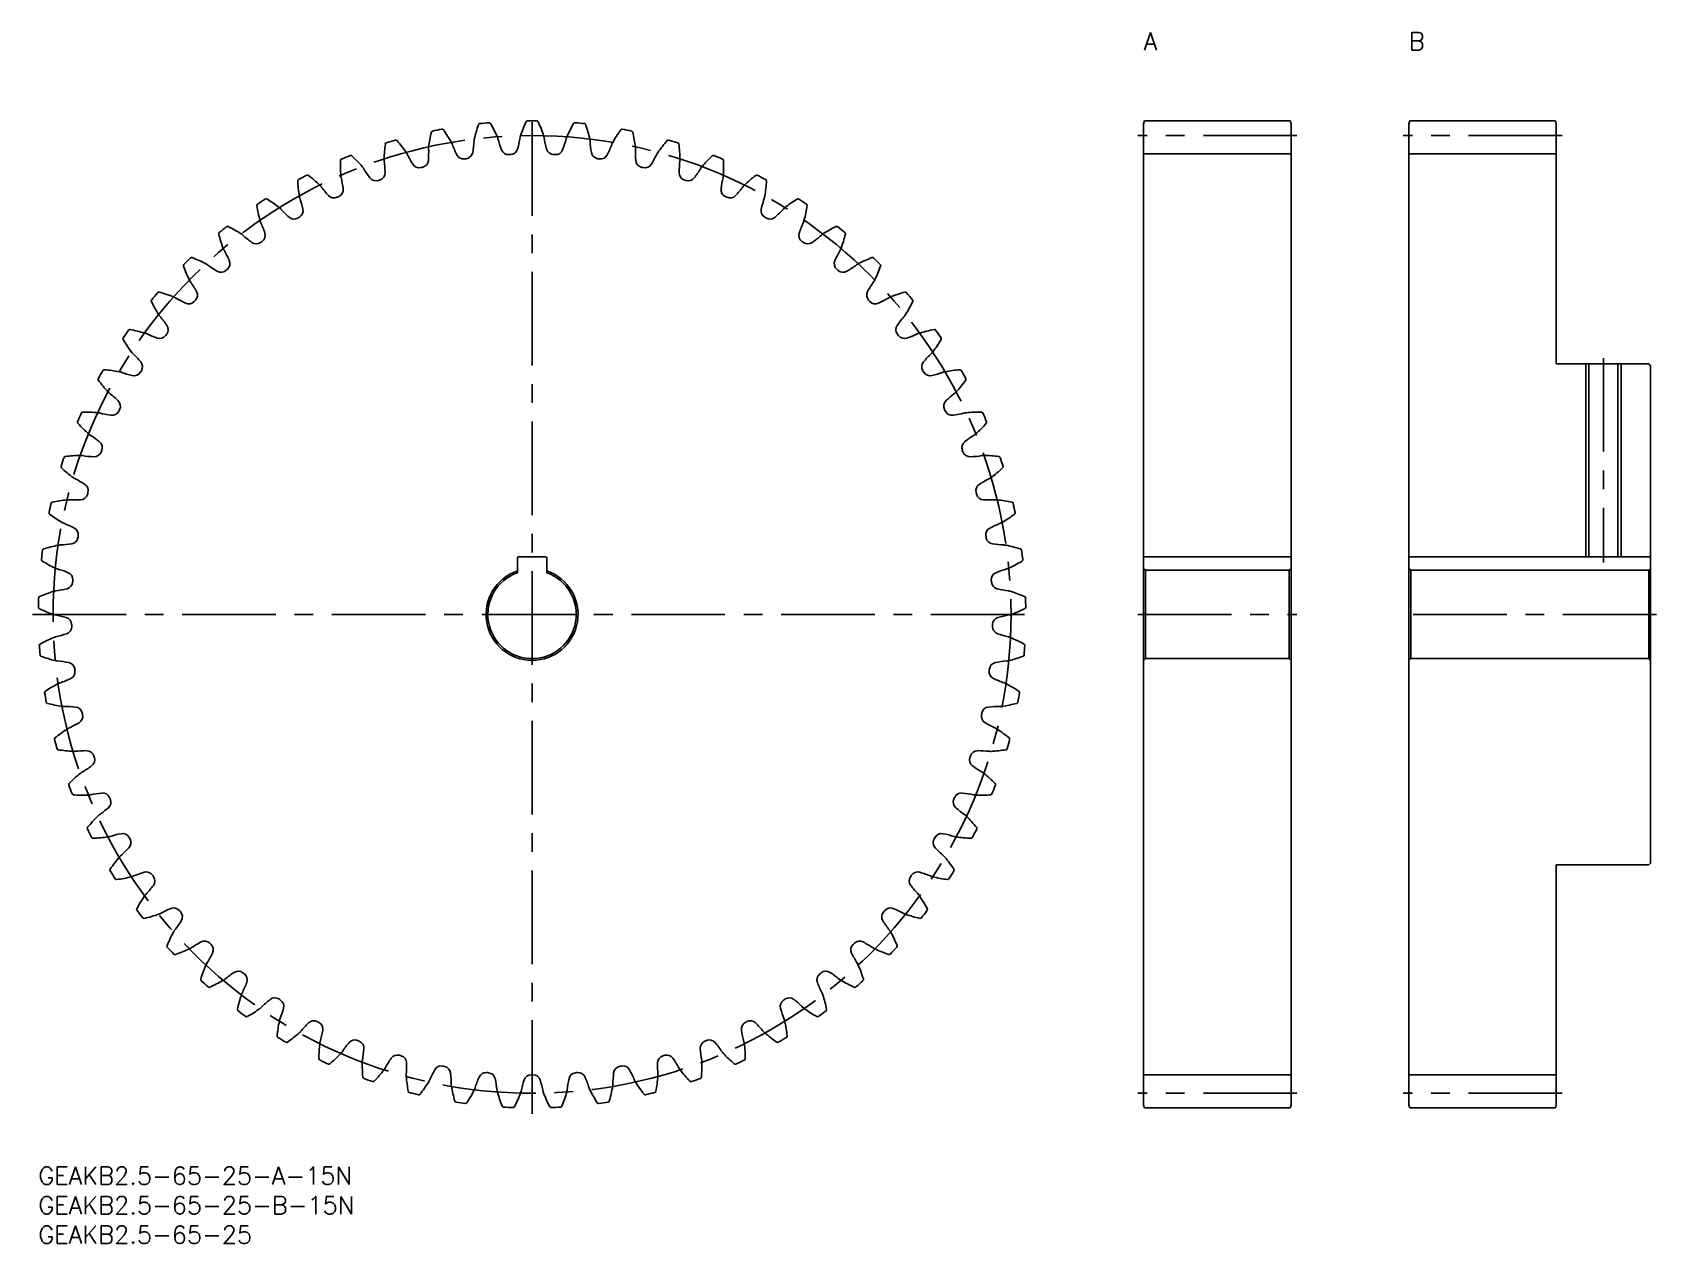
# Model space of a CAD drawing. Extents: x -1 to 274, y -13 to 192.
import ezdxf

# ---------------------------------------------------------------- set-up
doc = ezdxf.new("R2010")
doc.units = 0
doc.header["$LTSCALE"] = 0.5
doc.linetypes.add('CENTER', pattern=[50.8, 31.75, -6.35, 6.35, -6.35])
for name, color, linetype in [('MSM_CENTER', 1, 'CENTER'), ('MSM_CONTINUOUS', 7, 'CONTINUOUS'), ('MSM_NARROW', 5, 'CONTINUOUS'), ('MSM_PART_NUMBER', 7, 'CONTINUOUS')]:
    doc.layers.add(name, color=color, linetype=linetype)
doc.styles.get("Standard").update_dxf_attribs({"font": 'txt.shx', "height": 2, "bigfont": 'bigfont.shx'})

# ---------------------------------------------------------------- blocks, each defined once
blk = doc.blocks.new('*U3')
at = {"layer": 'MSM_PART_NUMBER'}
blk.add_text('GEAKB2.5-65-25-A-15N', height=3, dxfattribs=at).set_placement((0, -3))
blk = doc.blocks.new('*U4')
at = {"layer": 'MSM_PART_NUMBER'}
blk.add_text('GEAKB2.5-65-25-B-15N', height=3, dxfattribs=at).set_placement((0, -8))
blk = doc.blocks.new('*U5')
at = {"layer": 'MSM_PART_NUMBER'}
blk.add_text('GEAKB2.5-65-25', height=3, dxfattribs=at).set_placement((0, -13))
blk = doc.blocks.new('*U6')
at = {"layer": 'MSM_PART_NUMBER'}
blk.add_text('A', height=3, dxfattribs=at).set_placement((187.5, 189.5))
blk = doc.blocks.new('*U7')
at = {"layer": 'MSM_PART_NUMBER'}
blk.add_text('B', height=3, dxfattribs=at).set_placement((232.5, 189.5))

msp = doc.modelspace()

# ---------------------------------------------------------------- linework, layer by layer
at = {"layer": 'MSM_CENTER'}
for p, q in [((83.75, 9), (83.75, 178.5)), ((213.5, 175), (186.5, 175)), ((258.5, 175), (231.5, 175)), ((265.5, 137.25), (265.5, 102.55)), ((-1, 93.75), (168.5, 93.75)), ((186.5, 93.75), (213.5, 93.75)), ((274.5, 93.75), (231.5, 93.75)), ((213.5, 12.5), (186.5, 12.5)), ((258.5, 12.5), (231.5, 12.5))]:
    msp.add_line(p, q, dxfattribs=at)
msp.add_circle((83.75, 93.75), 81.25, dxfattribs=at)
at = {"layer": 'MSM_CONTINUOUS'}
for p, q in [((187.5, 177), (187.63, 177.5)), ((187.5, 10.5), (187.5, 177)), ((187.63, 177.5), (212.37, 177.5)), ((212.37, 177.5), (212.5, 177)), ((212.5, 177), (212.5, 10.5)), ((232.63, 177.5), (232.5, 177)), ((232.5, 177), (232.5, 10.5)), ((257.37, 177.5), (232.63, 177.5)), ((257.5, 177), (257.37, 177.5)), ((257.5, 136.25), (257.5, 177)), ((212.5, 171.88), (187.5, 171.88)), ((257.5, 171.88), (232.5, 171.88)), ((273.2, 136.25), (257.5, 136.25)), ((263.04, 136.25), (263.04, 103.55)), ((267.96, 136.25), (267.96, 103.55)), ((273.5, 135.95), (273.2, 136.25)), ((273.5, 51.55), (273.5, 135.95)), ((81.25, 100.82), (81.25, 103.35)), ((81.45, 103.55), (86.05, 103.55)), ((86.25, 103.35), (86.25, 100.82)), ((187.5, 103.55), (212.5, 103.55)), ((232.5, 103.55), (273.5, 103.55)), ((187.8, 101.25), (187.5, 101.55)), ((212.2, 101.25), (187.8, 101.25)), ((187.8, 101.25), (187.8, 86.25)), ((212.5, 101.55), (212.2, 101.25)), ((212.2, 86.25), (212.2, 101.25)), ((232.8, 101.25), (232.5, 101.55)), ((273.2, 101.25), (232.8, 101.25)), ((232.8, 101.25), (232.8, 86.25)), ((273.5, 101.55), (273.2, 101.25)), ((273.2, 86.25), (273.2, 101.25)), ((187.8, 86.25), (187.5, 85.95)), ((212.2, 86.25), (187.8, 86.25)), ((212.5, 85.95), (212.2, 86.25)), ((232.8, 86.25), (232.5, 85.95)), ((273.2, 86.25), (232.8, 86.25)), ((273.5, 85.95), (273.2, 86.25)), ((273.2, 51.25), (257.5, 51.25)), ((257.5, 51.25), (257.5, 10.5)), ((273.5, 51.55), (273.2, 51.25)), ((212.5, 15.62), (187.5, 15.62)), ((257.5, 15.62), (232.5, 15.62)), ((187.5, 10.5), (187.63, 10)), ((187.63, 10), (212.37, 10)), ((212.37, 10), (212.5, 10.5)), ((232.63, 10), (232.5, 10.5)), ((257.37, 10), (232.63, 10)), ((257.5, 10.5), (257.37, 10))]:
    msp.add_line(p, q, dxfattribs=at)
for centre, radius, start, end in [((99.28, 168.52), 26, 161.3046, 166.9231), ((74.89, 176.78), 0.25, 96.0904, 161.3046), ((83.75, 93.75), 83.75, 94.9865, 96.0904), ((76.49, 176.93), 0.25, 29.7723, 94.9865), ((54.14, 164.15), 26, 24.1538, 29.7723), ((106.43, 166.68), 26, 155.7661, 161.3846), ((82.95, 177.25), 0.25, 90.552, 155.7661), ((83.75, 93.75), 83.75, 89.448, 90.552), ((84.55, 177.25), 0.25, 24.2339, 89.448), ((61.07, 166.68), 26, 18.6154, 24.2339), ((113.36, 164.15), 26, 150.2277, 155.8462), ((91.01, 176.93), 0.25, 85.0135, 150.2276), ((83.75, 93.75), 83.75, 83.9096, 85.0135), ((92.61, 176.78), 0.25, 18.6955, 83.9096), ((68.22, 168.52), 26, 13.0769, 18.6954), ((59.1, 173.53), 0.25, 107.1674, 172.3815), ((83.75, 93.75), 83.75, 106.0634, 107.1674), ((60.65, 173.99), 0.25, 40.8493, 106.0634), ((41.17, 157.15), 26, 35.2308, 40.8493), ((91.99, 169.67), 26, 166.843, 172.4615), ((66.92, 175.54), 0.25, 101.6289, 166.843), ((83.75, 93.75), 83.75, 100.525, 101.6289), ((68.5, 175.85), 0.25, 35.3108, 100.525), ((47.48, 160.96), 26, 29.6923, 35.3108), ((68.27, 172.81), 2.07, 20.5491, 29.6923), ((52.29, 175.57), 21.67, 350.8374, 356.0663), ((75.97, 173.94), 2.07, 166.923, 176.0663), ((75.97, 173.94), 2.07, 15.0106, 24.1539), ((98.9, 180.09), 21.67, 195.0106, 200.2395), ((60.34, 178.22), 21.67, 345.2989, 350.5278), ((83.75, 174.31), 2.07, 161.3846, 170.5278), ((83.75, 174.31), 2.07, 9.4722, 18.6154), ((107.16, 178.22), 21.67, 189.4722, 194.7011), ((68.6, 180.09), 21.67, 339.7605, 344.9894), ((91.53, 173.94), 2.07, 155.8461, 164.9894), ((91.53, 173.94), 2.07, 3.9337, 13.077), ((115.21, 175.57), 21.67, 183.9337, 189.1626), ((99.23, 172.81), 2.07, 150.3077, 159.4509), ((120.02, 160.96), 26, 144.6892, 150.3077), ((99, 175.85), 0.25, 79.475, 144.6892), ((83.75, 93.75), 83.75, 78.3711, 79.475), ((100.58, 175.54), 0.25, 13.157, 78.3711), ((75.51, 169.67), 26, 7.5385, 13.157), ((126.33, 157.15), 26, 139.1507, 144.7692), ((106.85, 173.99), 0.25, 73.9366, 139.1507), ((83.75, 93.75), 83.75, 72.8326, 73.9366), ((108.4, 173.53), 0.25, 7.6185, 72.8326), ((51.52, 170.78), 0.25, 112.7058, 177.9199), ((83.75, 93.75), 83.75, 111.6019, 112.7058), ((53.01, 171.39), 0.25, 46.3877, 111.6019), ((35.25, 152.74), 26, 40.7692, 46.3877), ((84.63, 170.12), 26, 172.3815, 178), ((60.71, 170.95), 2.07, 178, 187.1432), ((60.71, 170.95), 2.07, 26.0876, 35.2308), ((82.03, 181.39), 21.67, 206.0875, 211.3165), ((44.54, 172.15), 21.67, 356.3758, 1.6048), ((68.27, 172.81), 2.07, 172.4615, 181.6048), ((90.5, 181.15), 21.67, 200.5491, 205.778), ((72.11, 172.27), 1.25, 205.778, 278.4294), ((83.75, 93.75), 78.12, 98.186, 98.4294), ((72.45, 172.32), 1.25, 278.186, 350.8374), ((79.75, 173.02), 1.25, 200.2396, 272.891), ((83.75, 93.75), 78.12, 92.6475, 92.891), ((80.08, 173.04), 1.25, 272.6475, 345.2989), ((87.42, 173.04), 1.25, 194.7011, 267.3525), ((83.75, 93.75), 78.12, 87.109, 87.3525), ((87.75, 173.02), 1.25, 267.109, 339.7604), ((95.05, 172.32), 1.25, 189.1626, 261.814), ((83.75, 93.75), 78.12, 81.5706, 81.814), ((95.39, 172.27), 1.25, 261.5706, 334.222), ((77, 181.15), 21.67, 334.222, 339.4509), ((99.23, 172.81), 2.07, 358.3952, 7.5385), ((122.96, 172.15), 21.67, 178.3952, 183.6242), ((85.47, 181.39), 21.67, 328.6835, 333.9125), ((106.79, 170.95), 2.07, 144.7692, 153.9124), ((82.87, 170.12), 26, 2, 7.6185), ((106.79, 170.95), 2.07, 352.8568, 2), ((132.25, 152.74), 26, 133.6123, 139.2308), ((114.49, 171.39), 0.25, 68.3981, 133.6122), ((83.75, 93.75), 83.75, 67.2942, 68.3981), ((115.98, 170.78), 0.25, 2.0802, 67.2942), ((83.75, 93.75), 83.75, 117.1403, 118.2443), ((45.66, 168.06), 0.25, 51.9262, 117.1403), ((29.78, 147.79), 26, 46.3077, 51.9262), ((77.25, 169.84), 26, 177.92, 183.5385), ((53.37, 168.37), 2.07, 183.5384, 192.6817), ((53.37, 168.37), 2.07, 31.626, 40.7693), ((73.58, 180.81), 21.67, 211.626, 216.8549), ((57.56, 168.68), 1.25, 289.2629, 1.9143), ((37.16, 168), 21.67, 1.9143, 7.1432), ((64.59, 170.78), 1.25, 211.3165, 283.9679), ((83.75, 93.75), 78.12, 103.7244, 103.9679), ((64.92, 170.86), 1.25, 283.7244, 356.3758), ((102.58, 170.86), 1.25, 183.6242, 256.2756), ((83.75, 93.75), 78.12, 76.0321, 76.2756), ((102.91, 170.78), 1.25, 256.0321, 328.6835), ((130.34, 168), 21.67, 172.8568, 178.0857), ((109.94, 168.68), 1.25, 178.0857, 250.7371), ((93.92, 180.81), 21.67, 323.1451, 328.374), ((114.13, 168.37), 2.07, 139.2307, 148.374), ((114.13, 168.37), 2.07, 347.3183, 356.4616), ((90.25, 169.84), 26, 356.4615, 2.08), ((137.72, 147.79), 26, 128.0738, 133.6923), ((121.84, 168.06), 0.25, 62.8597, 128.0738), ((83.75, 93.75), 83.75, 61.7557, 62.8597), ((44.24, 167.31), 0.25, 118.2443, 183.4584), ((69.94, 168.86), 26, 183.4584, 189.0769), ((46.31, 165.09), 2.07, 37.1645, 46.3077), ((65.23, 179.43), 21.67, 217.1645, 222.3934), ((50.45, 165.8), 1.25, 294.8013, 7.4528), ((30.21, 163.16), 21.67, 7.4528, 12.6817), ((57.25, 168.57), 1.25, 216.8549, 289.5064), ((83.75, 93.75), 78.12, 109.2629, 109.5064), ((83.75, 93.75), 78.12, 70.4936, 70.7371), ((110.25, 168.57), 1.25, 250.4936, 323.145), ((117.05, 165.8), 1.25, 172.5473, 245.1987), ((137.29, 163.16), 21.67, 167.3183, 172.5472), ((102.27, 179.43), 21.67, 317.6066, 322.8355), ((121.19, 165.09), 2.07, 133.6923, 142.8355), ((97.56, 168.86), 26, 350.9231, 356.5416), ((123.26, 167.31), 0.25, 356.5416, 61.7557), ((37.32, 163.15), 0.25, 123.7827, 188.9969), ((62.75, 167.18), 26, 188.9969, 194.6154), ((83.75, 93.75), 83.75, 122.6788, 123.7827), ((38.67, 164.03), 0.25, 57.4647, 122.6788), ((24.82, 142.32), 26, 51.8462, 57.4647), ((39.6, 161.14), 2.07, 42.7029, 51.8462), ((57.04, 177.24), 21.67, 222.7029, 227.9319), ((46.31, 165.09), 2.07, 189.0769, 198.2201), ((23.76, 157.66), 21.67, 12.9912, 18.2202), ((50.15, 165.66), 1.25, 222.3934, 295.0448), ((83.75, 93.75), 78.12, 114.8013, 115.0448), ((83.75, 93.75), 78.12, 64.9552, 65.1987), ((117.35, 165.66), 1.25, 244.9552, 317.6066), ((143.74, 157.66), 21.67, 161.7798, 167.0088), ((121.19, 165.09), 2.07, 341.7799, 350.9231), ((110.46, 177.24), 21.67, 312.0681, 317.2971), ((127.9, 161.14), 2.07, 128.1538, 137.2971), ((142.68, 142.32), 26, 122.5353, 128.1538), ((128.83, 164.03), 0.25, 57.3212, 122.5353), ((83.75, 93.75), 83.75, 56.2173, 57.3212), ((104.75, 167.18), 26, 345.3846, 351.0031), ((130.18, 163.15), 0.25, 351.0031, 56.2173), ((39.6, 161.14), 2.07, 194.6154, 203.7586), ((17.87, 151.58), 21.67, 18.5297, 23.7586), ((43.36, 162.08), 1.25, 227.9319, 300.5833), ((83.75, 93.75), 78.12, 120.3398, 120.5833), ((43.66, 162.25), 1.25, 300.3398, 12.9912), ((123.84, 162.25), 1.25, 167.0088, 239.6602), ((83.75, 93.75), 78.12, 59.4167, 59.6602), ((124.14, 162.08), 1.25, 239.4167, 312.0681), ((149.63, 151.58), 21.67, 156.2414, 161.4703), ((127.9, 161.14), 2.07, 336.2414, 345.3847), ((30.84, 158.35), 0.25, 129.3212, 194.5353), ((55.76, 164.81), 26, 194.5353, 200.1538), ((83.75, 93.75), 83.75, 128.2173, 129.3212), ((32.09, 159.35), 0.25, 63.0032, 128.2173), ((20.4, 136.41), 26, 57.3846, 63.0031), ((33.3, 156.56), 2.07, 48.2414, 57.3846), ((49.11, 174.27), 21.67, 228.2414, 233.4703), ((83.75, 93.75), 78.12, 125.8783, 126.1217), ((37.23, 158.06), 1.25, 305.8783, 18.5297), ((130.27, 158.06), 1.25, 161.4703, 234.1217), ((83.75, 93.75), 78.12, 53.8783, 54.1217), ((118.39, 174.27), 21.67, 306.5297, 311.7586), ((134.2, 156.56), 2.07, 122.6154, 131.7586), ((147.1, 136.41), 26, 116.9969, 122.6154), ((135.41, 159.35), 0.25, 51.7827, 116.9969), ((83.75, 93.75), 83.75, 50.6788, 51.7827), ((111.74, 164.81), 26, 339.8462, 345.4647), ((136.66, 158.35), 0.25, 345.4647, 50.6788), ((26, 154.06), 0.25, 68.5416, 133.7557), ((16.58, 130.1), 26, 62.9231, 68.5416), ((33.3, 156.56), 2.07, 200.1538, 209.2971), ((12.6, 144.95), 21.67, 24.0681, 29.2971), ((36.96, 157.87), 1.25, 233.4703, 306.1217), ((130.54, 157.87), 1.25, 233.8783, 306.5297), ((154.9, 144.95), 21.67, 150.7029, 155.9319), ((134.2, 156.56), 2.07, 330.7029, 339.8462), ((150.92, 130.1), 26, 111.4584, 117.0769), ((141.5, 154.06), 0.25, 46.2443, 111.4584), ((24.85, 152.94), 0.25, 134.8597, 200.0738), ((49.04, 161.78), 26, 200.0738, 205.6923), ((83.75, 93.75), 83.75, 133.7557, 134.8597), ((27.47, 151.4), 2.07, 53.7799, 62.9231), ((41.5, 170.55), 21.67, 233.7798, 239.0088), ((30.99, 153.05), 1.25, 239.0088, 311.6602), ((83.75, 93.75), 78.12, 131.4167, 131.6602), ((31.24, 153.27), 1.25, 311.4167, 24.0681), ((136.26, 153.27), 1.25, 155.9319, 228.5833), ((83.75, 93.75), 78.12, 48.3398, 48.5833), ((136.51, 153.05), 1.25, 228.3398, 300.9912), ((126, 170.55), 21.67, 300.9912, 306.2202), ((140.03, 151.4), 2.07, 117.0769, 126.2201), ((83.75, 93.75), 83.75, 45.1403, 46.2443), ((118.46, 161.78), 26, 334.3077, 339.9262), ((142.65, 152.94), 0.25, 339.9262, 45.1403), ((27.47, 151.4), 2.07, 205.6923, 214.8355), ((7.99, 137.84), 21.67, 29.6066, 34.8355), ((159.51, 137.84), 21.67, 145.1645, 150.3934), ((140.03, 151.4), 2.07, 325.1645, 334.3077), ((19.41, 146.98), 0.25, 140.3981, 205.6122), ((42.63, 158.11), 26, 205.6123, 211.2308), ((83.75, 93.75), 83.75, 139.2942, 140.3981), ((20.45, 148.21), 0.25, 74.08, 139.2942), ((13.39, 123.44), 26, 68.4615, 74.08), ((22.17, 145.7), 2.07, 59.3183, 68.4616), ((34.29, 166.12), 21.67, 239.3183, 244.5472), ((25.51, 147.68), 1.25, 244.5473, 317.1987), ((83.75, 93.75), 78.12, 136.9552, 137.1987), ((25.74, 147.93), 1.25, 316.9552, 29.6066), ((141.76, 147.93), 1.25, 150.3934, 223.0448), ((83.75, 93.75), 78.12, 42.8013, 43.0448), ((141.99, 147.68), 1.25, 222.8013, 295.4527), ((133.21, 166.12), 21.67, 295.4528, 300.6817), ((145.33, 145.7), 2.07, 111.5384, 120.6817), ((154.11, 123.44), 26, 105.92, 111.5385), ((147.05, 148.21), 0.25, 40.7058, 105.9199), ((124.87, 158.11), 26, 328.7692, 334.3877), ((83.75, 93.75), 83.75, 39.6019, 40.7058), ((148.09, 146.98), 0.25, 334.3877, 39.6019), ((22.17, 145.7), 2.07, 211.2307, 220.374), ((4.09, 130.32), 21.67, 35.1451, 40.374), ((163.41, 130.32), 21.67, 139.626, 144.8549), ((145.33, 145.7), 2.07, 319.626, 328.7693), ((14.58, 140.52), 0.25, 145.9366, 211.1507), ((83.75, 93.75), 83.75, 144.8326, 145.9366), ((15.49, 141.84), 0.25, 79.6185, 144.8326), ((10.85, 116.51), 26, 74, 79.6185), ((17.45, 139.52), 2.07, 64.8568, 74), ((27.53, 161.01), 21.67, 244.8568, 250.0857), ((20.58, 141.81), 1.25, 250.0857, 322.7371), ((83.75, 93.75), 78.12, 142.4936, 142.7371), ((20.78, 142.08), 1.25, 322.4936, 35.1451), ((146.72, 142.08), 1.25, 144.8549, 217.5064), ((83.75, 93.75), 78.12, 37.2629, 37.5064), ((146.92, 141.81), 1.25, 217.2629, 289.9143), ((139.97, 161.01), 21.67, 289.9143, 295.1432), ((150.05, 139.52), 2.07, 106, 115.1432), ((156.65, 116.51), 26, 100.3815, 106), ((152.01, 141.84), 0.25, 35.1674, 100.3815), ((83.75, 93.75), 83.75, 34.0634, 35.1674), ((152.92, 140.52), 0.25, 328.8493, 34.0634), ((36.61, 153.84), 26, 211.1507, 216.7692), ((17.45, 139.52), 2.07, 216.7692, 225.9124), ((0.93, 122.47), 21.67, 40.6835, 45.9125), ((166.57, 122.47), 21.67, 134.0875, 139.3165), ((150.05, 139.52), 2.07, 314.0876, 323.2308), ((130.89, 153.84), 26, 323.2308, 328.8493), ((83.75, 93.75), 83.75, 150.3711, 151.475), ((11.17, 135.03), 0.25, 85.157, 150.3711), ((8.99, 109.37), 26, 79.5385, 85.157), ((83.75, 93.75), 78.12, 148.0321, 148.2756), ((16.41, 135.77), 1.25, 328.0321, 40.6835), ((151.09, 135.77), 1.25, 139.3165, 211.9679), ((83.75, 93.75), 78.12, 31.7244, 31.9679), ((158.51, 109.37), 26, 94.843, 100.4615), ((156.33, 135.03), 0.25, 29.6289, 94.843), ((83.75, 93.75), 83.75, 28.525, 29.6289), ((10.39, 133.62), 0.25, 151.475, 216.6892), ((31.03, 149.01), 26, 216.6892, 222.3077), ((13.34, 132.9), 2.07, 70.3952, 79.5385), ((21.3, 155.27), 21.67, 250.3952, 255.6242), ((16.23, 135.49), 1.25, 255.6242, 328.2756), ((151.27, 135.49), 1.25, 211.7244, 284.3758), ((146.2, 155.27), 21.67, 284.3758, 289.6048), ((154.16, 132.9), 2.07, 100.4615, 109.6048), ((136.47, 149.01), 26, 317.6923, 323.3108), ((157.11, 133.62), 0.25, 323.3108, 28.525), ((13.34, 132.9), 2.07, 222.3077, 231.4509), ((-1.45, 114.34), 21.67, 46.222, 51.4509), ((12.67, 129.08), 1.25, 333.5706, 46.222), ((154.83, 129.08), 1.25, 133.778, 206.4294), ((168.95, 114.34), 21.67, 128.5491, 133.778), ((154.16, 132.9), 2.07, 308.5491, 317.6923), ((83.75, 93.75), 83.75, 155.9096, 157.0135), ((7.52, 127.83), 0.25, 90.6954, 155.9096), ((7.84, 102.08), 26, 85.0769, 90.6954), ((9.89, 125.92), 2.07, 75.9337, 85.077), ((15.66, 148.95), 21.67, 255.9337, 261.1626), ((12.52, 128.78), 1.25, 261.1626, 333.814), ((83.75, 93.75), 78.12, 153.5706, 153.814), ((83.75, 93.75), 78.12, 26.186, 26.4294), ((154.98, 128.78), 1.25, 206.186, 278.8374), ((151.84, 148.95), 21.67, 278.8374, 284.0663), ((157.61, 125.92), 2.07, 94.9231, 104.0663), ((159.66, 102.08), 26, 89.3046, 94.9231), ((159.98, 127.83), 0.25, 24.0904, 89.3046), ((83.75, 93.75), 83.75, 22.9865, 24.0904), ((6.88, 126.36), 0.25, 157.0135, 222.2276), ((25.95, 143.66), 26, 222.2277, 227.8462), ((9.89, 125.92), 2.07, 227.8461, 236.9894), ((-3.04, 106.02), 21.67, 51.7605, 56.9894), ((170.54, 106.02), 21.67, 123.0106, 128.2395), ((157.61, 125.92), 2.07, 303.0106, 312.1539), ((141.55, 143.66), 26, 312.1538, 317.7723), ((160.62, 126.36), 0.25, 317.7723, 22.9865), ((9.47, 121.74), 1.25, 266.7011, 339.3525), ((9.59, 122.05), 1.25, 339.109, 51.7605), ((83.75, 93.75), 78.12, 159.109, 159.3525), ((157.91, 122.05), 1.25, 128.2396, 200.891), ((83.75, 93.75), 78.12, 20.6475, 20.891), ((158.03, 121.74), 1.25, 200.6475, 273.2989), ((4.09, 118.79), 0.25, 162.552, 227.7661), ((83.75, 93.75), 83.75, 161.448, 162.552), ((21.4, 137.85), 26, 227.7661, 233.3846), ((4.59, 120.32), 0.25, 96.2339, 161.448), ((7.39, 94.72), 26, 90.6154, 96.2339), ((7.13, 118.65), 2.07, 81.4722, 90.6154), ((10.65, 142.12), 21.67, 261.4722, 266.7011), ((156.85, 142.12), 21.67, 273.2989, 278.5278), ((160.37, 118.65), 2.07, 89.3846, 98.5278), ((160.11, 94.72), 26, 83.7661, 89.3846), ((146.1, 137.85), 26, 306.6154, 312.2339), ((162.91, 120.32), 0.25, 18.552, 83.7661), ((83.75, 93.75), 83.75, 17.448, 18.552), ((163.41, 118.79), 0.25, 312.2339, 17.448), ((7.13, 118.65), 2.07, 233.3846, 242.5278), ((-3.82, 97.58), 21.67, 57.2989, 62.5278), ((7.21, 114.77), 1.25, 344.6475, 57.2989), ((160.29, 114.77), 1.25, 122.7011, 195.3525), ((171.32, 97.58), 21.67, 117.4722, 122.7011), ((160.37, 118.65), 2.07, 297.4722, 306.6154), ((7.65, 87.34), 26, 96.1538, 101.7723), ((5.08, 111.13), 2.07, 87.0106, 96.1539), ((6.32, 134.84), 21.67, 267.0106, 272.2395), ((7.12, 114.44), 1.25, 272.2396, 344.891), ((83.75, 93.75), 78.12, 164.6475, 164.891), ((83.75, 93.75), 78.12, 15.109, 15.3525), ((160.38, 114.44), 1.25, 195.109, 267.7604), ((161.18, 134.84), 21.67, 267.7605, 272.9894), ((162.42, 111.13), 2.07, 83.8461, 92.9894), ((159.85, 87.34), 26, 78.2277, 83.8462), ((83.75, 93.75), 83.75, 166.9865, 168.0904), ((2.05, 110.98), 0.25, 168.0904, 233.3046), ((17.43, 131.63), 26, 233.3046, 238.9231), ((2.39, 112.55), 0.25, 101.7723, 166.9865), ((150.07, 131.63), 26, 301.0769, 306.6954), ((165.11, 112.55), 0.25, 13.0135, 78.2276), ((83.75, 93.75), 83.75, 11.9096, 13.0135), ((165.45, 110.98), 0.25, 306.6954, 11.9096), ((5.08, 111.13), 2.07, 238.923, 248.0663), ((-3.78, 89.11), 21.67, 62.8374, 68.0663), ((5.54, 107.28), 1.25, 350.186, 62.8374), ((161.96, 107.28), 1.25, 117.1626, 189.814), ((171.28, 89.11), 21.67, 111.9337, 117.1626), ((162.42, 111.13), 2.07, 291.9337, 301.077), ((0.96, 104.61), 0.25, 107.3108, 172.525), ((8.62, 80.03), 26, 101.6923, 107.3108), ((3.77, 103.46), 2.07, 92.5491, 101.6923), ((2.72, 127.18), 21.67, 272.5491, 277.778), ((5.48, 106.95), 1.25, 277.778, 350.4294), ((83.75, 93.75), 78.12, 170.186, 170.4294), ((83.75, 93.75), 78.12, 9.5706, 9.814), ((162.02, 106.95), 1.25, 189.5706, 262.222), ((164.78, 127.18), 21.67, 262.222, 267.4509), ((163.73, 103.46), 2.07, 78.3077, 87.4509), ((158.88, 80.03), 26, 72.6892, 78.3077), ((166.54, 104.61), 0.25, 7.475, 72.6892), ((83.75, 93.75), 83.75, 172.525, 173.6289), ((0.77, 103.02), 0.25, 173.6289, 238.843), ((14.09, 125.05), 26, 238.843, 244.4615), ((81.45, 103.35), 0.2, 90, 180), ((86.05, 103.35), 0.2, 0, 90), ((153.41, 125.05), 26, 295.5385, 301.157), ((83.75, 93.75), 83.75, 6.3711, 7.475), ((166.73, 103.02), 0.25, 301.157, 6.3711), ((3.77, 103.46), 2.07, 244.4615, 253.6048), ((-2.93, 80.69), 21.67, 68.3758, 73.6048), ((4.57, 99.33), 1.25, 283.3165, 355.9679), ((4.6, 99.67), 1.25, 355.7244, 68.3758), ((83.75, 93.75), 78.12, 175.7244, 175.9679), ((83.75, 93.75), 7.8, 108.6939, 71.3061), ((83.75, 93.75), 7.5, 109.4712, 70.5288), ((162.9, 99.67), 1.25, 111.6242, 184.2756), ((83.75, 93.75), 78.12, 4.0321, 4.2756), ((162.93, 99.33), 1.25, 184.0321, 256.6835), ((170.43, 80.69), 21.67, 106.3952, 111.6242), ((163.73, 103.46), 2.07, 286.3952, 295.5385), ((83.75, 93.75), 83.75, 178.0634, 179.1674), ((0.3, 96.57), 0.25, 112.8494, 178.0634), ((10.3, 72.84), 26, 107.2308, 112.8493), ((3.21, 95.7), 2.07, 98.0876, 107.2308), ((-0.13, 119.2), 21.67, 278.0875, 283.3165), ((167.63, 119.2), 21.67, 256.6835, 261.9125), ((164.29, 95.7), 2.07, 72.7692, 81.9124), ((157.2, 72.84), 26, 67.1507, 72.7692), ((167.2, 96.57), 0.25, 1.9366, 67.1507), ((83.75, 93.75), 83.75, 0.8326, 1.9366), ((0.26, 94.96), 0.25, 179.1674, 244.3815), ((11.39, 118.18), 26, 244.3815, 250), ((3.21, 95.7), 2.07, 250, 259.1432), ((164.29, 95.7), 2.07, 280.8568, 290), ((156.11, 118.18), 26, 290, 295.6185), ((167.24, 94.96), 0.25, 295.6185, 0.8326), ((-1.26, 72.38), 21.67, 73.9143, 79.1432), ((4.39, 92), 1.25, 1.2629, 73.9143), ((4.4, 91.66), 1.25, 288.8549, 1.5064), ((83.75, 93.75), 78.12, 181.2629, 181.5064), ((83.75, 93.75), 78.12, 358.4936, 358.7371), ((163.1, 91.66), 1.25, 178.4936, 251.1451), ((163.11, 92), 1.25, 106.0857, 178.7371), ((168.76, 72.38), 21.67, 100.8568, 106.0857), ((0.41, 88.5), 0.25, 118.3877, 183.6019), ((83.75, 93.75), 83.75, 183.6019, 184.7058), ((12.66, 65.85), 26, 112.7692, 118.3877), ((3.4, 87.91), 2.07, 103.626, 112.7693), ((-2.2, 110.98), 21.67, 283.626, 288.8549), ((169.7, 110.98), 21.67, 251.1451, 256.374), ((164.1, 87.91), 2.07, 67.2307, 76.374), ((154.84, 65.85), 26, 61.6123, 67.2308), ((167.09, 88.5), 0.25, 356.3981, 61.6122), ((83.75, 93.75), 83.75, 355.2942, 356.3981), ((0.53, 86.9), 0.25, 184.7058, 249.9199), ((9.37, 111.08), 26, 249.92, 255.5385), ((3.4, 87.91), 2.07, 255.5384, 264.6817), ((1.2, 64.28), 21.67, 79.4528, 84.6817), ((4.93, 84.35), 1.25, 6.8013, 79.4528), ((162.57, 84.35), 1.25, 100.5472, 173.1987), ((166.3, 64.28), 21.67, 95.3183, 100.5472), ((164.1, 87.91), 2.07, 275.3183, 284.4616), ((158.13, 111.08), 26, 284.4615, 290.08), ((166.97, 86.9), 0.25, 290.08, 355.2942), ((-3.46, 102.61), 21.67, 289.1645, 294.3934), ((4.97, 84.02), 1.25, 294.3934, 7.0448), ((83.75, 93.75), 78.12, 186.8013, 187.0448), ((162.53, 84.02), 1.25, 172.9552, 245.6066), ((83.75, 93.75), 78.12, 352.9552, 353.1987), ((170.96, 102.61), 21.67, 245.6066, 250.8355), ((1.31, 80.49), 0.25, 123.9262, 189.1403), ((83.75, 93.75), 83.75, 189.1403, 190.2443), ((15.68, 59.12), 26, 118.3077, 123.9262), ((4.34, 80.19), 2.07, 109.1645, 118.3077), ((163.16, 80.19), 2.07, 61.6923, 70.8355), ((151.82, 59.12), 26, 56.0738, 61.6923), ((83.75, 93.75), 83.75, 349.7557, 350.8597), ((166.19, 80.49), 0.25, 350.8597, 56.0738), ((1.58, 78.9), 0.25, 190.2443, 255.4584), ((8.05, 103.83), 26, 255.4584, 261.0769), ((4.34, 80.19), 2.07, 261.0769, 270.2201), ((4.43, 56.45), 21.67, 84.9912, 90.2202), ((6.21, 76.79), 1.25, 12.3398, 84.9912), ((161.29, 76.79), 1.25, 95.0088, 167.6602), ((163.07, 56.45), 21.67, 89.7798, 95.0088), ((163.16, 80.19), 2.07, 269.7799, 278.9231), ((159.45, 103.83), 26, 278.9231, 284.5416), ((165.92, 78.9), 0.25, 284.5416, 349.7557), ((6.01, 72.58), 2.07, 114.7029, 123.8462), ((-3.91, 94.15), 21.67, 294.7029, 299.9319), ((6.28, 76.46), 1.25, 299.9319, 12.5833), ((83.75, 93.75), 78.12, 192.3398, 192.5833), ((161.22, 76.46), 1.25, 167.4167, 240.0681), ((83.75, 93.75), 78.12, 347.4167, 347.6602), ((171.41, 94.15), 21.67, 240.0681, 245.2971), ((161.49, 72.58), 2.07, 56.1538, 65.2971), ((2.98, 72.59), 0.25, 129.4647, 194.6788), ((83.75, 93.75), 83.75, 194.6788, 195.7827), ((19.34, 52.71), 26, 123.8462, 129.4647), ((148.16, 52.71), 26, 50.5353, 56.1538), ((83.75, 93.75), 83.75, 344.2173, 345.3212), ((164.52, 72.59), 0.25, 345.3212, 50.5353), ((3.4, 71.04), 0.25, 195.7827, 260.9969), ((7.43, 96.47), 26, 260.9969, 266.6154), ((6.01, 72.58), 2.07, 266.6154, 275.7586), ((8.4, 48.97), 21.67, 90.5297, 95.7586), ((8.21, 69.38), 1.25, 17.8783, 90.5297), ((8.31, 69.06), 1.25, 305.4703, 18.1217), ((83.75, 93.75), 78.12, 197.8783, 198.1217), ((159.19, 69.06), 1.25, 161.8783, 234.5297), ((83.75, 93.75), 78.12, 341.8783, 342.1217), ((159.29, 69.38), 1.25, 89.4703, 162.1217), ((159.1, 48.97), 21.67, 84.2414, 89.4703), ((161.49, 72.58), 2.07, 264.2414, 273.3847), ((160.07, 96.47), 26, 273.3846, 279.0031), ((164.1, 71.04), 0.25, 279.0031, 344.2173), ((23.6, 46.69), 26, 129.3846, 135.0031), ((8.42, 65.18), 2.07, 120.2414, 129.3846), ((-3.54, 85.69), 21.67, 300.2414, 305.4703), ((171.04, 85.69), 21.67, 234.5297, 239.7586), ((159.08, 65.18), 2.07, 50.6154, 59.7586), ((143.9, 46.69), 26, 44.9969, 50.6154), ((5.39, 64.89), 0.25, 135.0031, 200.2173), ((83.75, 93.75), 83.75, 200.2173, 201.3212), ((13.07, 41.9), 21.67, 96.0681, 101.2971), ((10.91, 62.21), 1.25, 23.4167, 96.0681), ((156.59, 62.21), 1.25, 83.9319, 156.5833), ((154.43, 41.9), 21.67, 78.7029, 83.9319), ((83.75, 93.75), 83.75, 338.6788, 339.7827), ((162.11, 64.89), 0.25, 339.7827, 44.9969), ((5.97, 63.39), 0.25, 201.3212, 266.5353), ((7.52, 89.09), 26, 266.5353, 272.1538), ((8.42, 65.18), 2.07, 272.1538, 281.2971), ((-2.35, 77.3), 21.67, 305.7798, 311.0088), ((11.05, 61.9), 1.25, 311.0088, 23.6602), ((83.75, 93.75), 78.12, 203.4167, 203.6602), ((156.45, 61.9), 1.25, 156.3398, 228.9912), ((83.75, 93.75), 78.12, 336.3398, 336.5833), ((169.85, 77.3), 21.67, 228.9912, 234.2202), ((159.08, 65.18), 2.07, 258.7029, 267.8462), ((159.98, 89.09), 26, 267.8462, 273.4647), ((161.53, 63.39), 0.25, 273.4647, 338.6788), ((28.43, 41.1), 26, 134.9231, 140.5416), ((11.53, 58.04), 2.07, 125.7799, 134.9231), ((155.97, 58.04), 2.07, 45.0769, 54.2201), ((139.07, 41.1), 26, 39.4584, 45.0769), ((8.55, 57.47), 0.25, 140.5416, 205.7557), ((83.75, 93.75), 83.75, 205.7557, 206.8597), ((9.26, 56.02), 0.25, 206.8597, 272.0738), ((8.33, 81.76), 26, 272.0738, 277.6923), ((11.53, 58.04), 2.07, 277.6923, 286.8355), ((18.4, 35.32), 21.67, 101.6066, 106.8355), ((14.3, 55.32), 1.25, 28.9552, 101.6066), ((14.46, 55.03), 1.25, 316.5473, 29.1987), ((83.75, 93.75), 78.12, 208.9552, 209.1987), ((153.04, 55.03), 1.25, 150.8013, 223.4528), ((83.75, 93.75), 78.12, 330.8013, 331.0448), ((153.2, 55.32), 1.25, 78.3934, 151.0448), ((149.1, 35.32), 21.67, 73.1645, 78.3934), ((155.97, 58.04), 2.07, 253.1645, 262.3077), ((159.17, 81.76), 26, 262.3077, 267.9262), ((158.24, 56.02), 0.25, 267.9262, 333.1403), ((83.75, 93.75), 83.75, 333.1403, 334.2443), ((158.95, 57.47), 0.25, 334.2443, 39.4584), ((33.77, 36.01), 26, 140.4615, 146.08), ((15.31, 51.24), 2.07, 131.3183, 140.4616), ((-0.36, 69.07), 21.67, 311.3183, 316.5472), ((167.86, 69.07), 21.67, 223.4528, 228.6817), ((152.19, 51.24), 2.07, 39.5384, 48.6817), ((133.73, 36.01), 26, 33.92, 39.5385), ((12.4, 50.38), 0.25, 146.08, 211.2942), ((83.75, 93.75), 83.75, 211.2942, 212.3981), ((24.35, 29.29), 21.67, 107.1451, 112.374), ((18.33, 48.8), 1.25, 34.4936, 107.1451), ((149.17, 48.8), 1.25, 72.8549, 145.5064), ((143.15, 29.29), 21.67, 67.626, 72.8549), ((83.75, 93.75), 83.75, 327.6019, 328.7058), ((155.1, 50.38), 0.25, 328.7058, 33.9199), ((13.25, 49.01), 0.25, 212.3981, 277.6123), ((9.84, 74.53), 26, 277.6123, 283.2308), ((15.31, 51.24), 2.07, 283.2307, 292.374), ((2.41, 61.07), 21.67, 316.8568, 322.0857), ((83.75, 93.75), 78.12, 214.4936, 214.7371), ((18.52, 48.52), 1.25, 322.0857, 34.7371), ((148.98, 48.52), 1.25, 145.2629, 217.9143), ((83.75, 93.75), 78.12, 325.2629, 325.5064), ((165.09, 61.07), 21.67, 217.9143, 223.1432), ((152.19, 51.24), 2.07, 247.626, 256.7693), ((157.66, 74.53), 26, 256.7692, 262.3877), ((154.25, 49.01), 0.25, 262.3877, 327.6019), ((39.57, 31.45), 26, 146, 151.6185), ((19.73, 44.83), 2.07, 136.8568, 146), ((147.77, 44.83), 2.07, 34, 43.1432), ((127.93, 31.45), 26, 28.3815, 34), ((16.92, 43.69), 0.25, 151.6186, 216.8326), ((83.75, 93.75), 83.75, 216.8326, 217.9366), ((17.89, 42.42), 0.25, 217.9366, 283.1507), ((12.04, 67.49), 26, 283.1507, 288.7692), ((19.73, 44.83), 2.07, 288.7692, 297.9124), ((30.85, 23.86), 21.67, 112.6835, 117.9125), ((22.97, 42.69), 1.25, 40.0321, 112.6835), ((5.95, 53.37), 21.67, 322.3952, 327.6242), ((83.75, 93.75), 78.12, 220.0321, 220.2756), ((23.19, 42.44), 1.25, 327.6242, 40.2756), ((144.31, 42.44), 1.25, 139.7244, 212.3758), ((161.55, 53.37), 21.67, 212.3758, 217.6048), ((83.75, 93.75), 78.12, 319.7244, 319.9679), ((144.53, 42.69), 1.25, 67.3165, 139.9679), ((136.65, 23.86), 21.67, 62.0875, 67.3165), ((147.77, 44.83), 2.07, 242.0876, 251.2308), ((155.46, 67.49), 26, 251.2308, 256.8493), ((149.61, 42.42), 0.25, 256.8493, 322.0634), ((83.75, 93.75), 83.75, 322.0634, 323.1674), ((150.58, 43.69), 0.25, 323.1674, 28.3815), ((45.79, 27.48), 26, 151.5385, 157.157), ((24.75, 38.88), 2.07, 142.3952, 151.5385), ((142.75, 38.88), 2.07, 28.4615, 37.6048), ((121.71, 27.48), 26, 22.843, 28.4615), ((22.06, 37.48), 0.25, 157.1571, 222.3711), ((83.75, 93.75), 83.75, 222.3711, 223.475), ((23.16, 36.3), 0.25, 223.475, 288.6892), ((14.91, 60.69), 26, 288.6892, 294.3077), ((24.75, 38.88), 2.07, 294.3077, 303.4509), ((37.84, 19.08), 21.67, 118.222, 123.4509), ((28.19, 37.07), 1.25, 45.5706, 118.222), ((10.21, 46.05), 21.67, 327.9337, 333.1626), ((83.75, 93.75), 78.12, 225.5706, 225.814), ((28.43, 36.83), 1.25, 333.1626, 45.814), ((139.07, 36.83), 1.25, 134.186, 206.8374), ((157.29, 46.05), 21.67, 206.8374, 212.0663), ((83.75, 93.75), 78.12, 314.186, 314.4294), ((139.31, 37.07), 1.25, 61.778, 134.4294), ((129.66, 19.08), 21.67, 56.5491, 61.778), ((142.75, 38.88), 2.07, 236.5491, 245.6923), ((152.59, 60.69), 26, 245.6923, 251.3108), ((144.34, 36.3), 0.25, 251.3108, 316.525), ((83.75, 93.75), 83.75, 316.525, 317.6289), ((145.44, 37.48), 0.25, 317.6289, 22.843), ((52.36, 24.13), 26, 157.0769, 162.6954), ((30.33, 33.45), 2.07, 147.9337, 157.077), ((33.92, 31.97), 1.25, 51.109, 123.7605), ((133.58, 31.97), 1.25, 56.2396, 128.891), ((137.17, 33.45), 2.07, 22.9231, 32.0663), ((115.14, 24.13), 26, 17.3046, 22.9231), ((27.78, 31.79), 0.25, 162.6954, 227.9096), ((83.75, 93.75), 83.75, 227.9096, 229.0135), ((28.98, 30.72), 0.25, 229.0135, 294.2276), ((18.42, 54.2), 26, 294.2277, 299.8462), ((30.33, 33.45), 2.07, 299.8461, 308.9894), ((45.26, 15), 21.67, 123.7605, 128.9894), ((15.16, 39.17), 21.67, 333.4722, 338.7011), ((83.75, 93.75), 78.12, 231.109, 231.3525), ((34.18, 31.76), 1.25, 338.7011, 51.3525), ((133.32, 31.76), 1.25, 128.6475, 201.2989), ((152.34, 39.17), 21.67, 201.2989, 206.5278), ((83.75, 93.75), 78.12, 308.6475, 308.891), ((122.24, 15), 21.67, 51.0106, 56.2395), ((137.17, 33.45), 2.07, 231.0106, 240.1539), ((149.08, 54.2), 26, 240.1538, 245.7723), ((138.52, 30.72), 0.25, 245.7723, 310.9865), ((83.75, 93.75), 83.75, 310.9865, 312.0904), ((139.72, 31.79), 0.25, 312.0904, 17.3046), ((59.23, 21.42), 26, 162.6154, 168.2339), ((36.4, 28.57), 2.07, 153.4722, 162.6154), ((53.04, 11.65), 21.67, 129.2989, 134.5278), ((40.11, 27.45), 1.25, 56.6475, 129.2989), ((83.75, 93.75), 78.12, 236.6475, 236.891), ((40.39, 27.26), 1.25, 344.2395, 56.891), ((127.11, 27.26), 1.25, 123.109, 195.7605), ((83.75, 93.75), 78.12, 303.109, 303.3525), ((127.39, 27.45), 1.25, 50.7011, 123.3525), ((114.46, 11.65), 21.67, 45.4722, 50.7011), ((131.1, 28.57), 2.07, 17.3846, 26.5278), ((108.27, 21.42), 26, 11.7661, 17.3846), ((34.02, 26.67), 0.25, 168.2339, 233.448), ((83.75, 93.75), 83.75, 233.448, 234.552), ((35.32, 25.73), 0.25, 234.552, 299.7661), ((22.54, 48.08), 26, 299.7661, 305.3846), ((36.4, 28.57), 2.07, 305.3846, 314.5278), ((42.91, 24.31), 2.07, 159.0106, 168.1539), ((20.74, 32.81), 21.67, 339.0106, 344.2395), ((46.71, 23.55), 1.25, 62.186, 134.8374), ((120.79, 23.55), 1.25, 45.1626, 117.814), ((146.76, 32.81), 21.67, 195.7605, 200.9894), ((124.59, 24.31), 2.07, 11.8461, 20.9894), ((131.1, 28.57), 2.07, 225.4722, 234.6154), ((144.96, 48.08), 26, 234.6154, 240.2339), ((132.18, 25.73), 0.25, 240.2339, 305.448), ((83.75, 93.75), 83.75, 305.448, 306.552), ((133.48, 26.67), 0.25, 306.552, 11.7661), ((66.33, 19.39), 26, 168.1538, 173.7723), ((40.73, 22.19), 0.25, 173.7723, 238.9865), ((27.23, 42.39), 26, 305.3046, 310.9231), ((42.91, 24.31), 2.07, 310.9231, 320.0663), ((61.11, 9.07), 21.67, 134.8374, 140.0663), ((83.75, 93.75), 78.12, 242.186, 242.4294), ((47.01, 23.39), 1.25, 349.778, 62.4294), ((26.92, 27.01), 21.67, 344.5491, 349.778), ((120.49, 23.39), 1.25, 117.5706, 190.222), ((140.58, 27.01), 21.67, 190.222, 195.4509), ((83.75, 93.75), 78.12, 297.5706, 297.814), ((106.39, 9.07), 21.67, 39.9337, 45.1626), ((124.59, 24.31), 2.07, 219.9337, 229.077), ((140.27, 42.39), 26, 229.0769, 234.6954), ((101.17, 19.39), 26, 6.2277, 11.8462), ((126.77, 22.19), 0.25, 301.0135, 6.2276), ((83.75, 93.75), 83.75, 238.9865, 240.0904), ((42.11, 21.37), 0.25, 240.0904, 305.3046), ((73.58, 18.06), 26, 173.6923, 179.3108), ((49.8, 20.69), 2.07, 164.5491, 173.6923), ((49.8, 20.69), 2.07, 316.4615, 325.6048), ((69.39, 7.28), 21.67, 140.3758, 145.6048), ((53.66, 20.3), 1.25, 67.7244, 140.3758), ((83.75, 93.75), 78.12, 247.7244, 247.9679), ((53.97, 20.17), 1.25, 355.3165, 67.9679), ((33.63, 21.84), 21.67, 350.0875, 355.3165), ((113.53, 20.17), 1.25, 112.0321, 184.6835), ((133.87, 21.84), 21.67, 184.6835, 189.9125), ((83.75, 93.75), 78.12, 292.0321, 292.2756), ((113.84, 20.3), 1.25, 39.6242, 112.2756), ((98.11, 7.28), 21.67, 34.3952, 39.6242), ((117.7, 20.69), 2.07, 214.3952, 223.5385), ((117.7, 20.69), 2.07, 6.3077, 15.4509), ((93.92, 18.06), 26, 0.6892, 6.3077), ((125.39, 21.37), 0.25, 234.6954, 299.9096), ((83.75, 93.75), 83.75, 299.9096, 301.0135), ((47.84, 18.37), 0.25, 179.3108, 244.525), ((83.75, 93.75), 83.75, 244.525, 245.6289), ((49.29, 17.69), 0.25, 245.6289, 310.843), ((32.45, 37.17), 26, 310.843, 316.4615), ((57.01, 17.75), 2.07, 170.0876, 179.2308), ((80.94, 17.43), 26, 179.2308, 184.8493), ((57.01, 17.75), 2.07, 322, 331.1432), ((77.8, 6.3), 21.67, 145.9143, 151.1432), ((60.89, 17.74), 1.25, 73.2629, 145.9143), ((83.75, 93.75), 78.12, 253.2629, 253.5064), ((61.21, 17.64), 1.25, 0.8549, 73.5064), ((40.8, 17.34), 21.67, 355.626, 0.8549), ((68.33, 15.89), 1.25, 78.8013, 151.4528), ((83.75, 93.75), 78.12, 258.8013, 259.0448), ((68.67, 15.82), 1.25, 6.3934, 79.0448), ((98.83, 15.82), 1.25, 100.9552, 173.6066), ((83.75, 93.75), 78.12, 280.9552, 281.1987), ((99.17, 15.89), 1.25, 28.5472, 101.1987), ((126.7, 17.34), 21.67, 179.1451, 184.374), ((106.29, 17.64), 1.25, 106.4936, 179.1451), ((83.75, 93.75), 78.12, 286.4936, 286.7371), ((106.61, 17.74), 1.25, 34.0857, 106.7371), ((89.7, 6.3), 21.67, 28.8568, 34.0857), ((110.49, 17.75), 2.07, 208.8568, 218), ((86.56, 17.43), 26, 355.1507, 0.7692), ((110.49, 17.75), 2.07, 0.7692, 9.9124), ((135.05, 37.17), 26, 223.5385, 229.157), ((118.21, 17.69), 0.25, 229.157, 294.3711), ((83.75, 93.75), 83.75, 294.3711, 295.475), ((119.66, 18.37), 0.25, 295.475, 0.6892), ((55.28, 15.25), 0.25, 184.8493, 250.0634), ((83.75, 93.75), 83.75, 250.0634, 251.1674), ((56.8, 14.72), 0.25, 251.1674, 316.3815), ((38.15, 32.48), 26, 316.3815, 322), ((64.47, 15.53), 2.07, 175.626, 184.7693), ((88.32, 17.52), 26, 184.7692, 190.3877), ((44.28, 28.37), 26, 321.92, 327.5385), ((64.47, 15.53), 2.07, 327.5384, 336.6817), ((86.27, 6.13), 21.67, 151.4528, 156.6817), ((48.38, 13.55), 21.67, 1.1645, 6.3934), ((72.11, 14.03), 2.07, 181.1645, 190.3077), ((94.71, 6.78), 21.67, 156.9912, 162.2202), ((75.92, 14.76), 1.25, 84.3398, 156.9912), ((83.75, 93.75), 78.12, 264.3398, 264.5833), ((76.26, 14.73), 1.25, 11.9319, 84.5833), ((56.28, 10.51), 21.67, 6.7029, 11.9319), ((103.06, 8.25), 21.67, 162.5297, 167.7586), ((83.58, 14.38), 1.25, 89.8783, 162.5297), ((83.75, 93.75), 78.12, 269.8783, 270.1217), ((83.92, 14.38), 1.25, 17.4703, 90.1217), ((64.44, 8.25), 21.67, 12.2414, 17.4703), ((111.22, 10.51), 21.67, 168.0681, 173.2971), ((91.24, 14.73), 1.25, 95.4167, 168.0681), ((83.75, 93.75), 78.12, 275.4167, 275.6602), ((91.58, 14.76), 1.25, 23.0088, 95.6602), ((72.79, 6.78), 21.67, 17.7798, 23.0088), ((95.39, 14.03), 2.07, 349.6923, 358.8355), ((119.12, 13.55), 21.67, 173.6066, 178.8355), ((81.23, 6.13), 21.67, 23.3183, 28.5472), ((103.03, 15.53), 2.07, 203.3183, 212.4616), ((123.22, 28.37), 26, 212.4615, 218.08), ((79.18, 17.52), 26, 349.6123, 355.2308), ((103.03, 15.53), 2.07, 355.2307, 4.374), ((129.35, 32.48), 26, 218, 223.6185), ((110.7, 14.72), 0.25, 223.6185, 288.8326), ((83.75, 93.75), 83.75, 288.8326, 289.9366), ((112.22, 15.25), 0.25, 289.9366, 355.1507), ((62.99, 12.87), 0.25, 190.3877, 255.6019), ((83.75, 93.75), 83.75, 255.6019, 256.7058), ((64.55, 12.49), 0.25, 256.7058, 321.92), ((95.65, 18.31), 26, 190.3077, 195.9262), ((70.89, 11.25), 0.25, 195.9262, 261.1403), ((50.77, 24.87), 26, 327.4584, 333.0769), ((72.11, 14.03), 2.07, 333.0769, 342.2201), ((79.86, 13.28), 2.07, 186.7029, 195.8462), ((102.88, 19.81), 26, 195.8462, 201.4647), ((57.58, 22), 26, 332.9969, 338.6154), ((79.86, 13.28), 2.07, 338.6154, 347.7586), ((87.64, 13.28), 2.07, 192.2414, 201.3846), ((109.92, 22), 26, 201.3846, 207.0031), ((64.62, 19.81), 26, 338.5353, 344.1538), ((87.64, 13.28), 2.07, 344.1538, 353.2971), ((95.39, 14.03), 2.07, 197.7799, 206.9231), ((116.73, 24.87), 26, 206.9231, 212.5416), ((96.61, 11.25), 0.25, 278.8597, 344.0738), ((71.85, 18.31), 26, 344.0738, 349.6923), ((102.95, 12.49), 0.25, 218.08, 283.2942), ((83.75, 93.75), 83.75, 283.2942, 284.3981), ((104.51, 12.87), 0.25, 284.3981, 349.6122), ((83.75, 93.75), 83.75, 261.1403, 262.2443), ((72.48, 11.01), 0.25, 262.2443, 327.4584), ((78.91, 10.39), 0.25, 201.4647, 266.6788), ((83.75, 93.75), 83.75, 266.6788, 267.7827), ((80.52, 10.31), 0.25, 267.7827, 332.9969), ((86.98, 10.31), 0.25, 207.0031, 272.2173), ((83.75, 93.75), 83.75, 272.2173, 273.3212), ((88.59, 10.39), 0.25, 273.3212, 338.5353), ((95.02, 11.01), 0.25, 212.5416, 277.7557), ((83.75, 93.75), 83.75, 277.7557, 278.8597)]:
    msp.add_arc(centre, radius, start, end, dxfattribs=at)
at = {"layer": 'MSM_NARROW'}
for p, q in [((262.5, 136.25), (262.5, 103.55)), ((268.5, 136.25), (268.5, 103.55))]:
    msp.add_line(p, q, dxfattribs=at)

# ---------------------------------------------------------------- block references
at = {"layer": 'MSM_CONTINUOUS'}
for name in ['*U6', '*U7', '*U3', '*U4', '*U5']:
    msp.add_blockref(name, (0, 0), dxfattribs=at)

doc.saveas('drawing.dxf')
